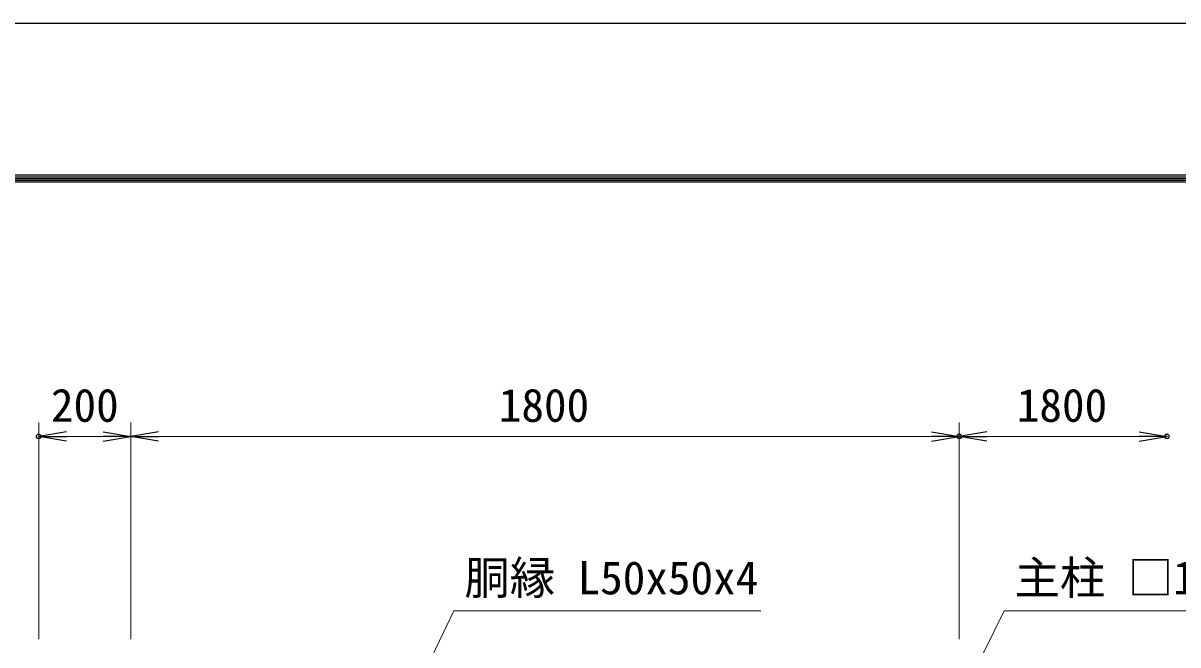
# Model space of a CAD drawing. Units: millimetres, scale not verified. Extents: x -6300 to 6300, y -4455 to 4455.
# Drawn here: x -4111 to -1602, y 3104 to 4455 of the extents above; entities that cross this region are included whole.
import ezdxf
from ezdxf.enums import TextEntityAlignment as Align

# ---------------------------------------------------------------- set-up
doc = ezdxf.new("R2010")
doc.units = ezdxf.units.MM
doc.header["$LTSCALE"] = 20
doc.header["$PDMODE"] = 32
doc.header["$PDSIZE"] = 10
for name, color, linetype, lineweight in [('0-5_D-STR-DIM', 7, 'Continuous', 13), ('0-6_D-STR-TXT', 7, 'Continuous', 13), ('0-8_0', 7, 'Continuous', 25), ('0-A_D-TTL', 7, 'Continuous', 25)]:
    doc.layers.add(name, color=color, linetype=linetype, lineweight=lineweight)
doc.layers.add('0-9_Defpoints', color=8, linetype='Continuous')
doc.styles.add('ＭＳ ゴシック', font='')
doc.styles.get('ＭＳ ゴシック').set_extended_font_data('MS Gothic')

# ---------------------------------------------------------------- blocks, each defined once
blk = doc.blocks.new('_Open')
at = {"layer": '0-8_0'}
blk.add_line((-20, 3.333), (0, 0), dxfattribs=at)
blk.add_lwpolyline([(-20, -3.333), (0, 0), (-20, 0)], dxfattribs=at)

msp = doc.modelspace()

# ---------------------------------------------------------------- linework, layer by layer
at = {"layer": '0-5_D-STR-DIM'}
for p, q in [((-4077.46, 3116.36), (-4077.46, 3586.86)), ((-3877.46, 3116.36), (-3877.46, 3586.86)), ((-3877.46, 3116.36), (-3877.46, 3586.86)), ((-2077.46, 3116.36), (-2077.46, 3586.86)), ((-2077.46, 3116.36), (-2077.46, 3586.86)), ((-3937.46, 3556.86), (-4017.46, 3556.86)), ((-3817.46, 3556.86), (-2137.46, 3556.86)), ((-2017.46, 3556.86), (-1686.46, 3556.86))]:
    msp.add_line(p, q, dxfattribs=at)
at = {"layer": '0-6_D-STR-TXT'}
for points in [[(-2508.79, 3177.92), (-3175.36, 3177.92), (-3247.37, 3028.17)], [(-1086.46, 3177.92), (-1979.93, 3177.92), (-2045.58, 3043.99)]]:
    msp.add_lwpolyline(points, dxfattribs=at)
at = {"layer": '0-9_Defpoints'}
for p in [(-4077.46, 3556.86), (-2077.46, 3556.86), (-1626.46, 3556.86)]:
    msp.add_point(p, dxfattribs=at)
at = {"layer": '0-A_D-TTL', "color": 2}
msp.add_lwpolyline([(-6300, 4455), (6300, 4455), (6300, -4455), (-6300, -4455)], close=True, dxfattribs=at)
at = {"layer": '0-A_D-TTL'}
for points in [[(-5895, 4125), (5895, 4125), (5895, -4125), (-5895, -4125)], [(-5891.25, 4121.25), (5891.25, 4121.25), (5891.25, -4121.25), (-5891.25, -4121.25)], [(-5887.5, 4117.5), (5887.5, 4117.5), (5887.5, -4117.5), (-5887.5, -4117.5)], [(-5883.75, 4113.75), (5883.75, 4113.75), (5883.75, -4113.75), (-5883.75, -4113.75)], [(-5880, 4110), (5880, 4110), (5880, -4110), (-5880, -4110)]]:
    msp.add_lwpolyline(points, close=True, dxfattribs=at)

# ---------------------------------------------------------------- block references
at = {"layer": '0-5_D-STR-DIM', "xscale": 3, "yscale": 3, "rotation": 180}
for p in [(-4077.46, 3556.86), (-3877.46, 3556.86), (-2077.46, 3556.86)]:
    msp.add_blockref('_Open', p, dxfattribs=at)
at = {"layer": '0-5_D-STR-DIM', "xscale": 3, "yscale": 3}
for p in [(-3877.46, 3556.86), (-2077.46, 3556.86), (-1626.46, 3556.86)]:
    msp.add_blockref('_Open', p, dxfattribs=at)

# ---------------------------------------------------------------- texts
at = {"layer": '0-5_D-STR-DIM', "style": 'ＭＳ ゴシック'}
for s, p in [('200', (-4050.96, 3566.99)), ('1800', (-3077.81, 3566.99)), ('1800', (-1952.31, 3566.99))]:
    msp.add_text(s, height=72.14, dxfattribs=at).set_placement(p, align=Align.BOTTOM_LEFT)
at = {"layer": '0-6_D-STR-TXT', "style": 'ＭＳ ゴシック'}
for s, p in [('胴縁 L50x50x4', (-3152.57, 3192.04)), ('主柱 □100x100x3.2', (-1957.14, 3192.04))]:
    msp.add_text(s, height=72.14, dxfattribs=at).set_placement(p, align=Align.BOTTOM_LEFT)

doc.saveas('drawing.dxf')
